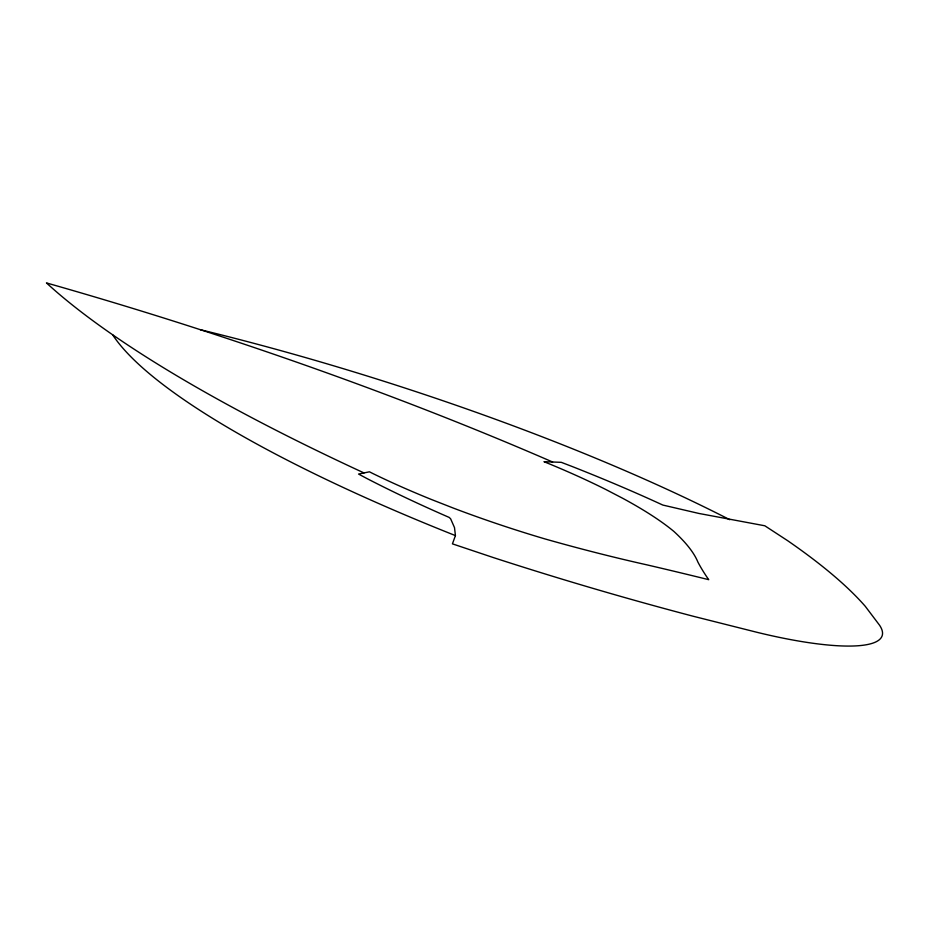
<?xml version="1.0" encoding="UTF-8"?>
<svg xmlns="http://www.w3.org/2000/svg" width="929" height="929" viewBox="0 0 929 929"><rect width="100%" height="100%" fill="white"/><g stroke="black" fill="none" stroke-linecap="round" stroke-linejoin="round"><path stroke-width="1.39" d="M455.431 535.592L452.435 543.86L493.566 557.644A784.75 165.838 17.4 0 0 693.266 616.264L756.74 632.243A169.299 35.778 17.4 0 0 879.496 625.147L865.271 606.312A784.75 165.838 17.4 0 0 787.548 540.62L764.811 525.779L698.933 513.458L662.795 505.051A485.321 102.562 17.4 0 0 572.02 466.451L561.279 462.328L543.964 461.701L547.634 463.165A276.97 58.527 17.4 0 1 605.766 489.478L622.616 498.246A276.97 58.527 17.4 0 1 673.92 531.469A435.004 91.925 17.4 0 1 697.853 561.999A1138.757 240.646 17.4 0 0 707.944 578.57L708.722 579.673L704.948 578.744A1138.757 240.646 17.4 0 0 647.211 564.925A435.004 91.925 17.4 0 1 545.009 538.936A276.97 58.527 17.4 0 1 453.247 508.047L431.59 499.558A276.97 58.527 17.4 0 1 372.413 473.314L369.452 471.804L358.559 474.057L366.572 478.342A485.321 102.562 17.4 0 0 449.171 517.418L450.623 518.788L454.502 527.602L455.431 535.592A607.415 128.365 17.4 0 1 112.63 334.777M552.616 462.015A925.284 195.531 17.4 0 0 46.45 282.927A925.284 195.531 17.4 0 0 364.005 472.931M200.35 329.702A607.415 128.365 17.4 0 1 729.788 519.706"/></g></svg>
